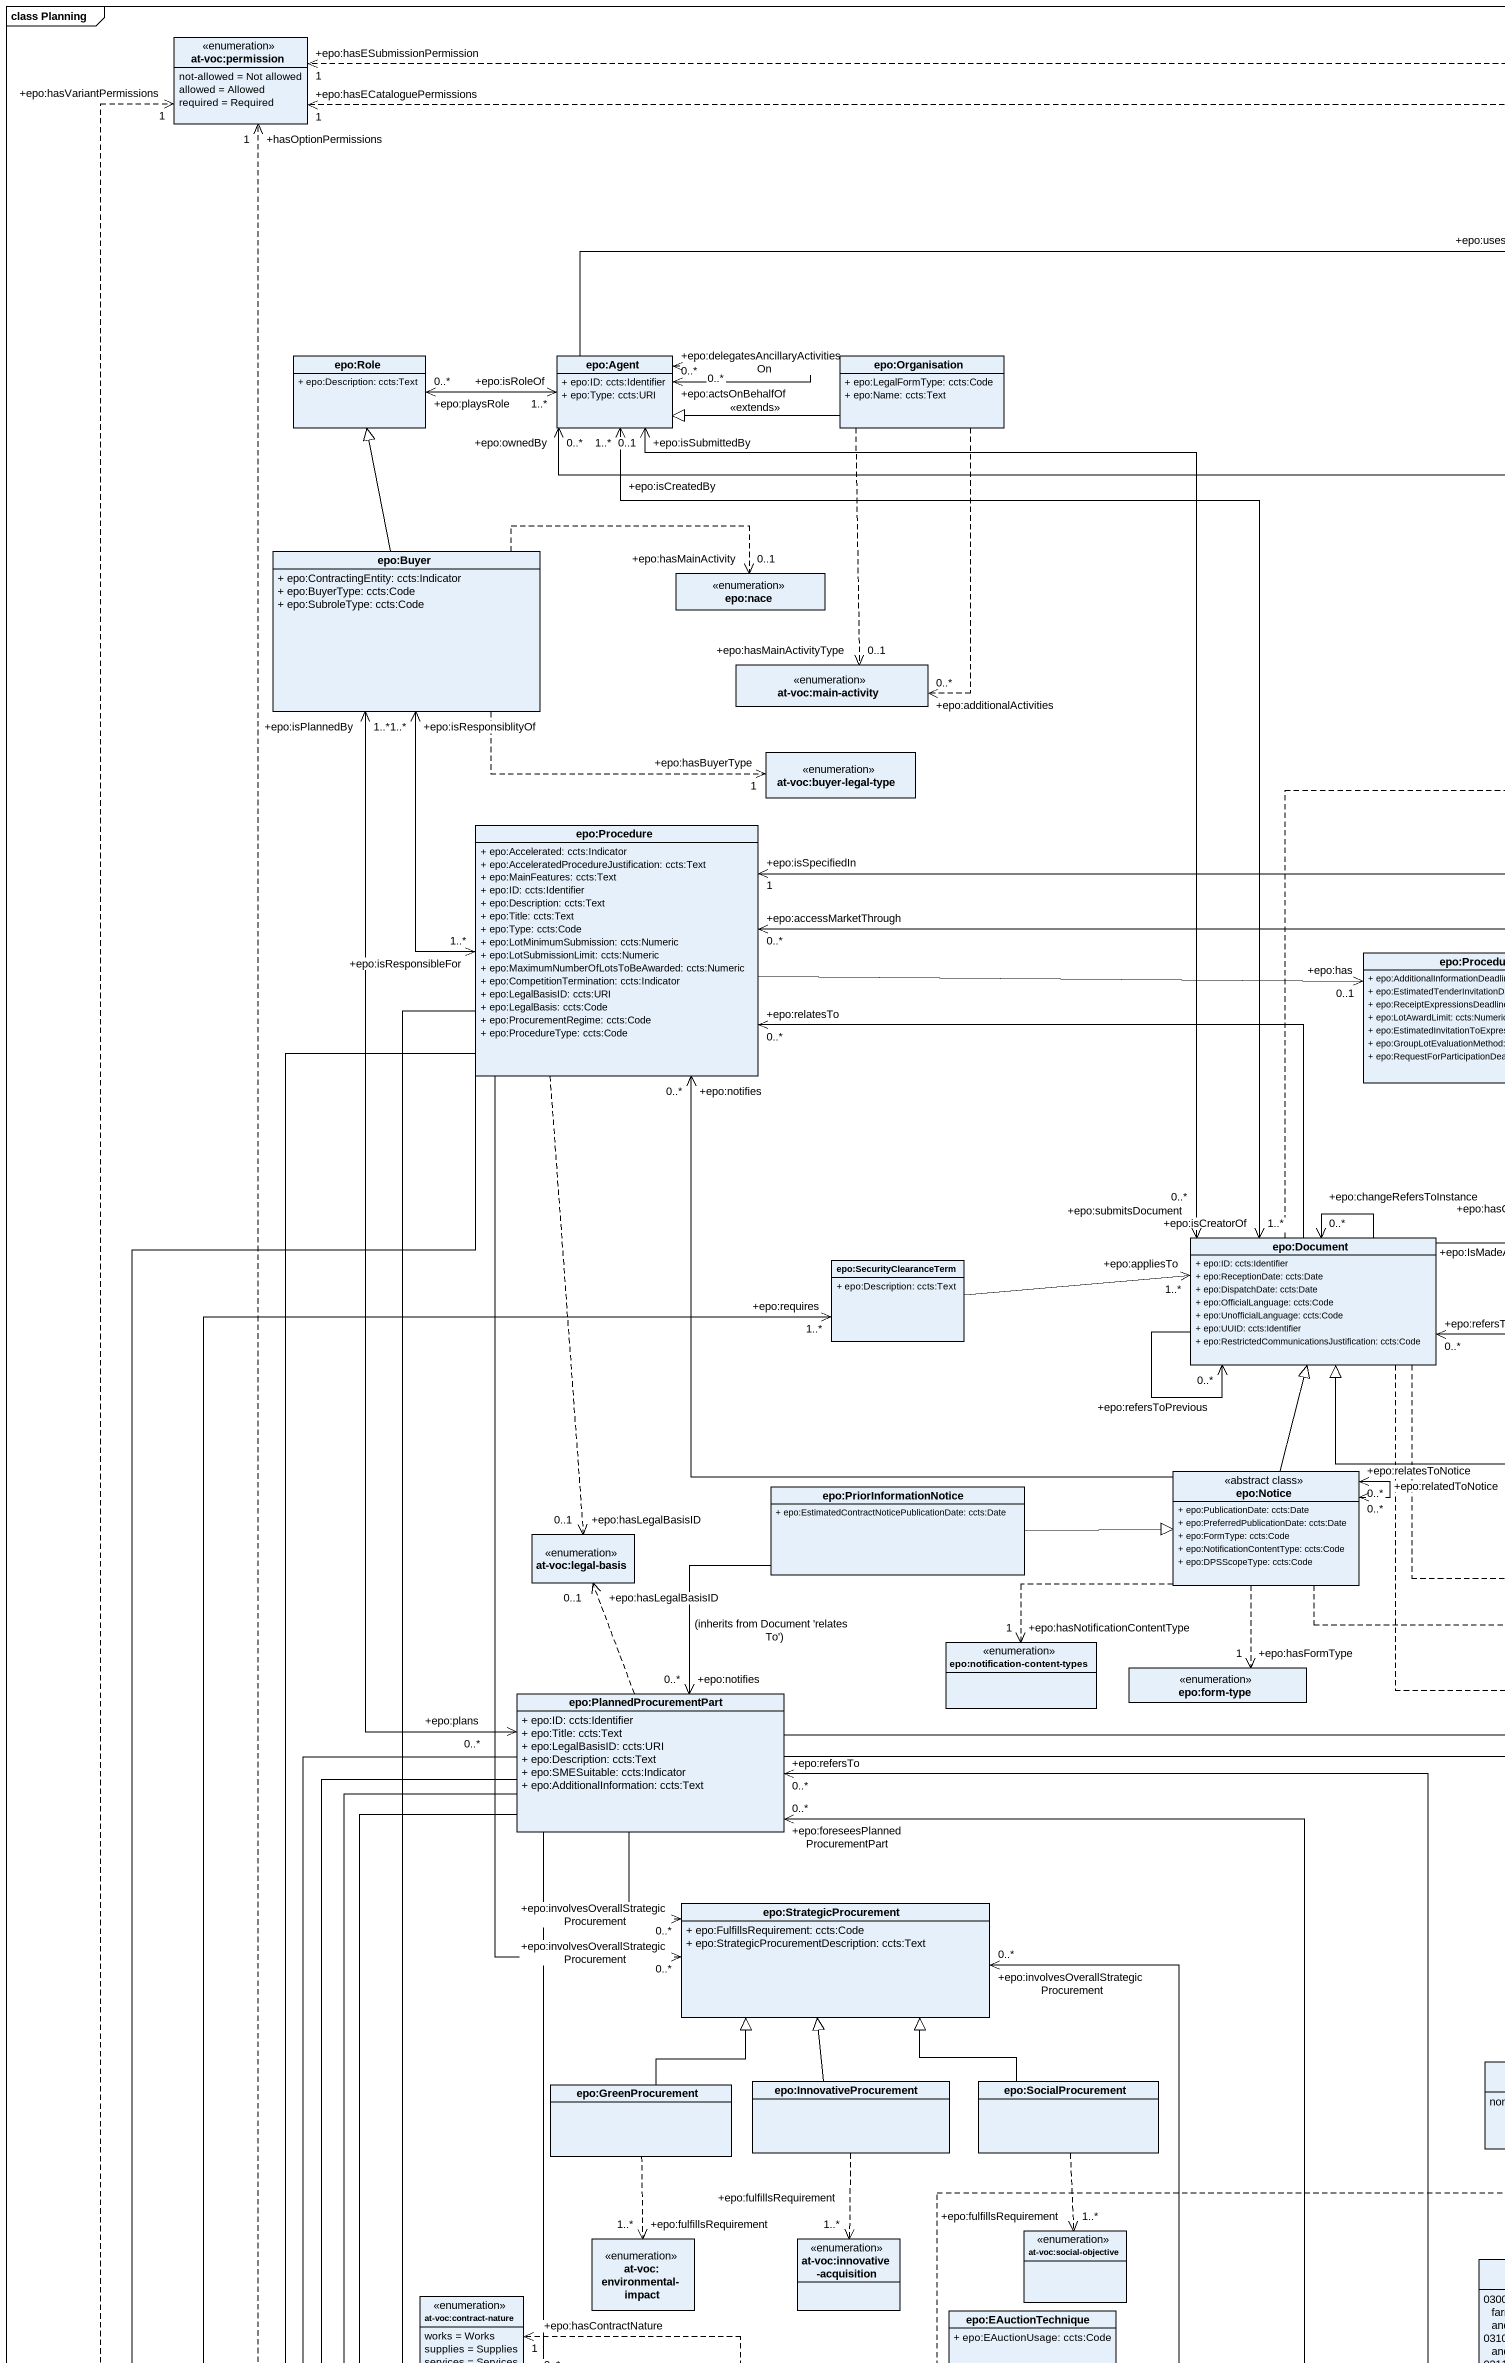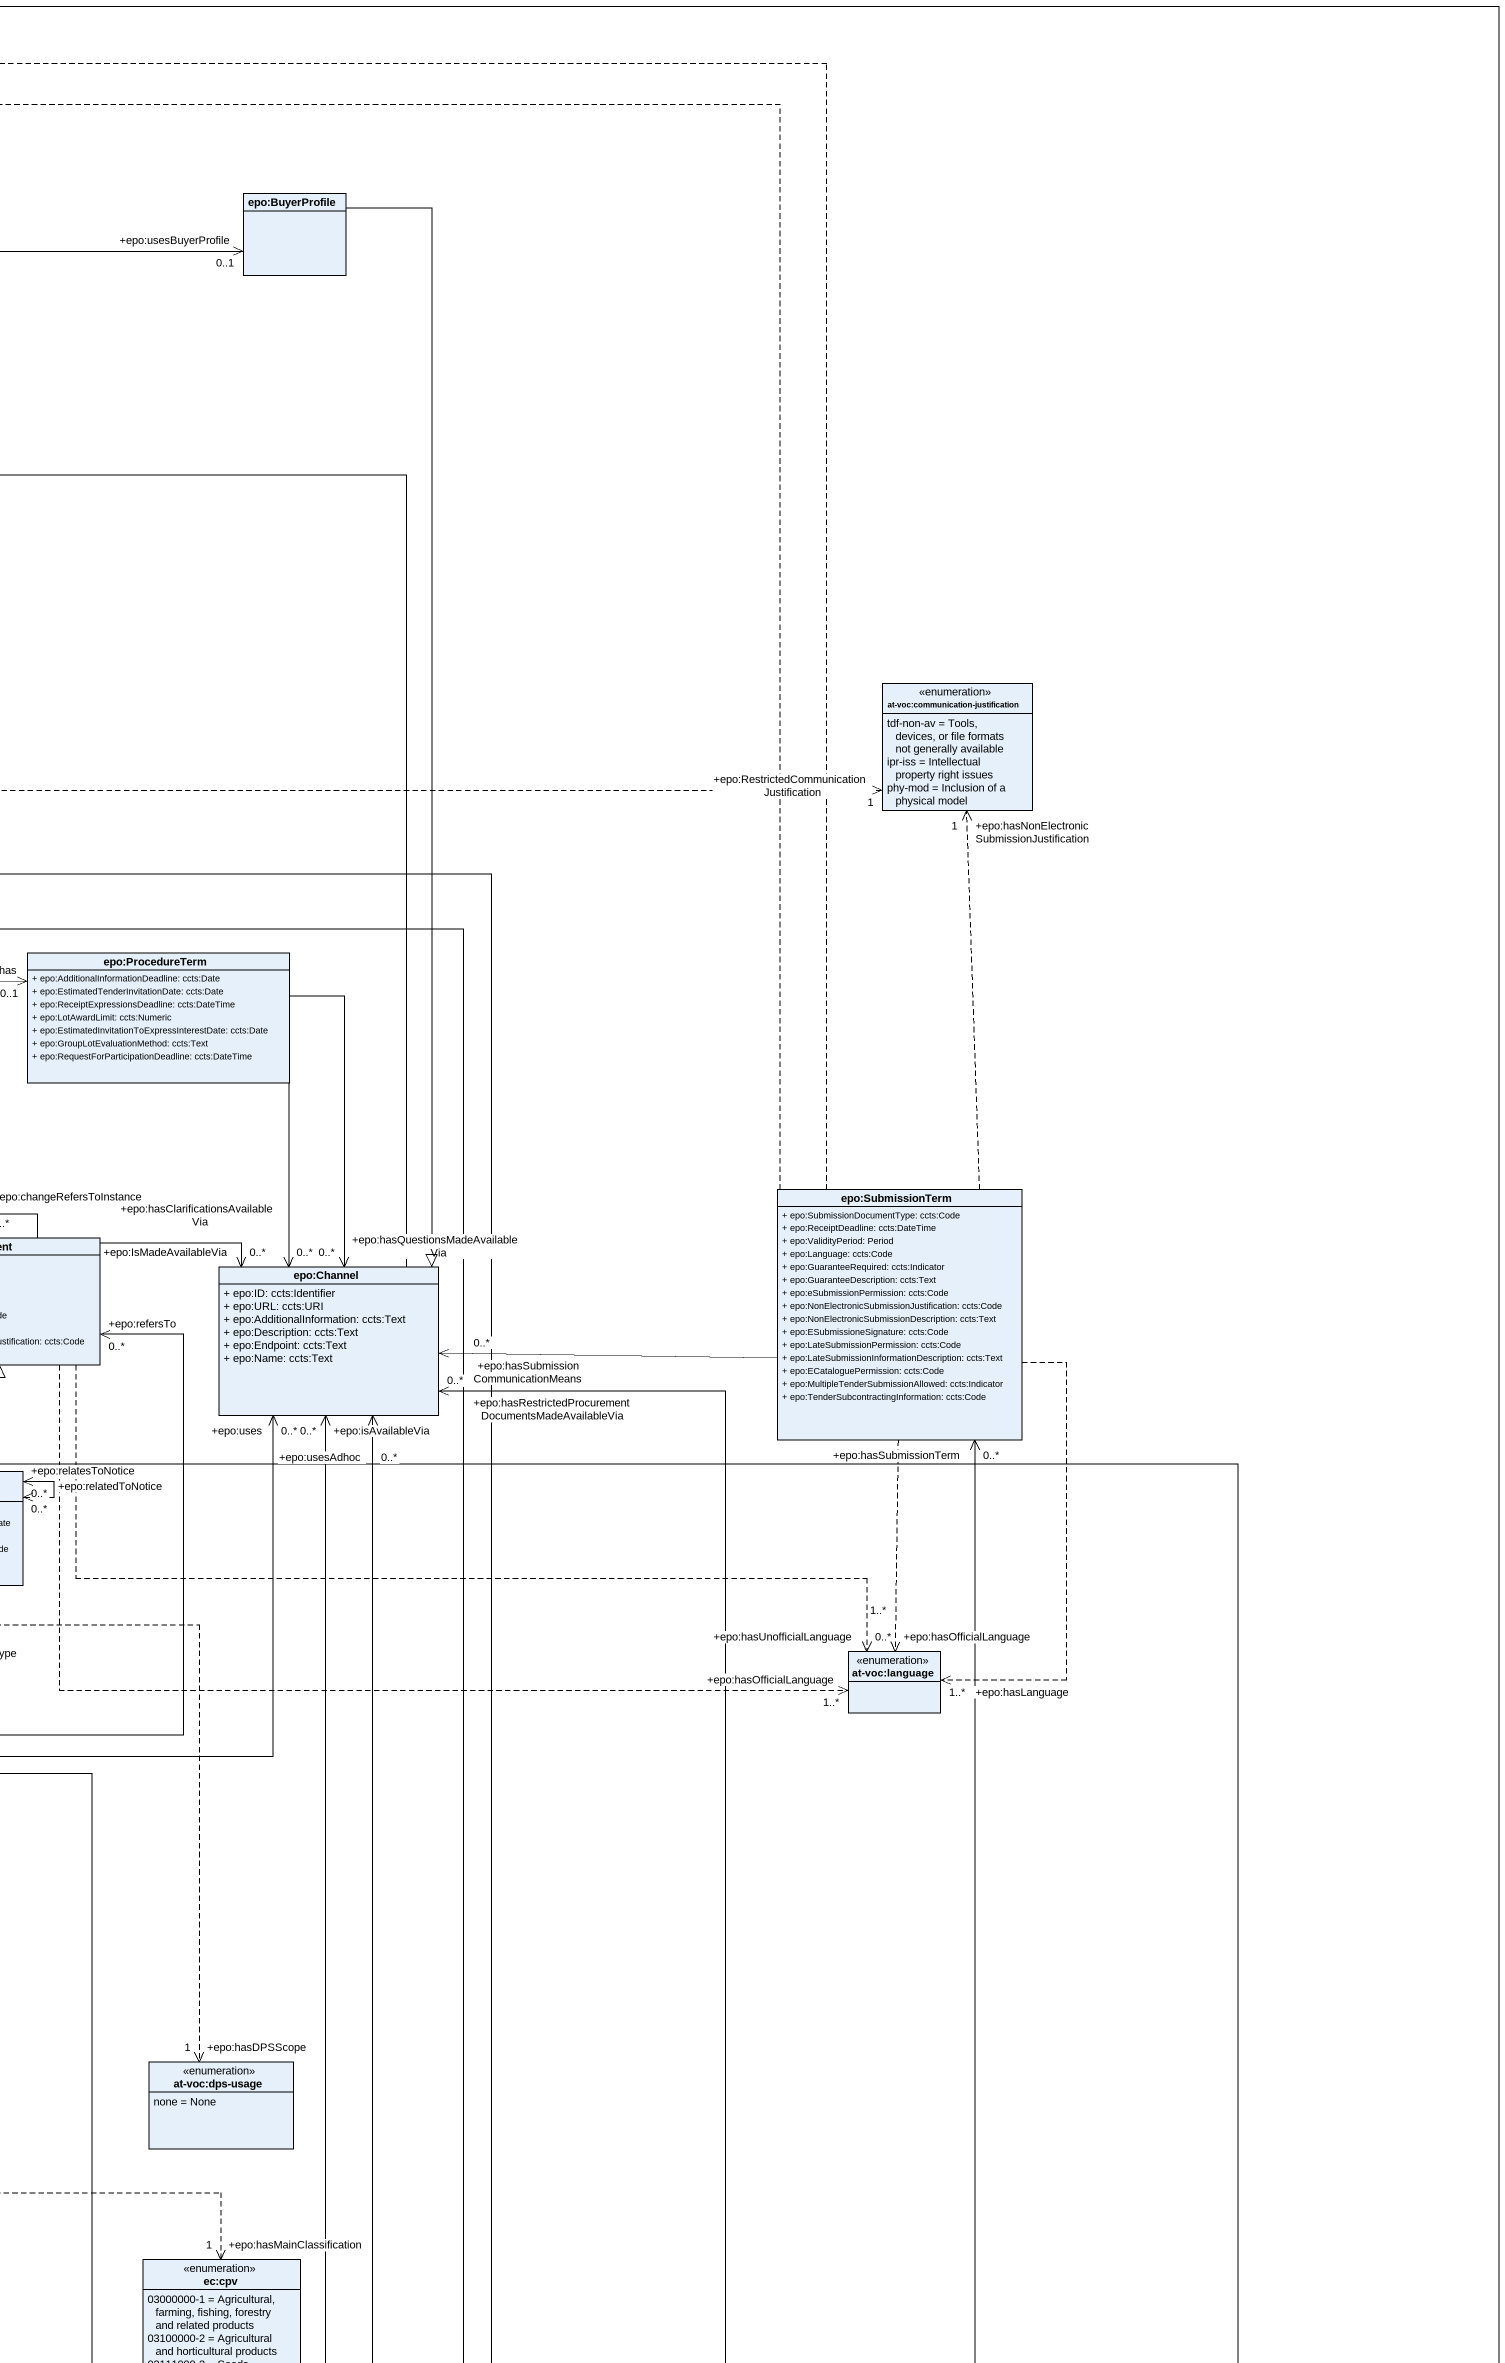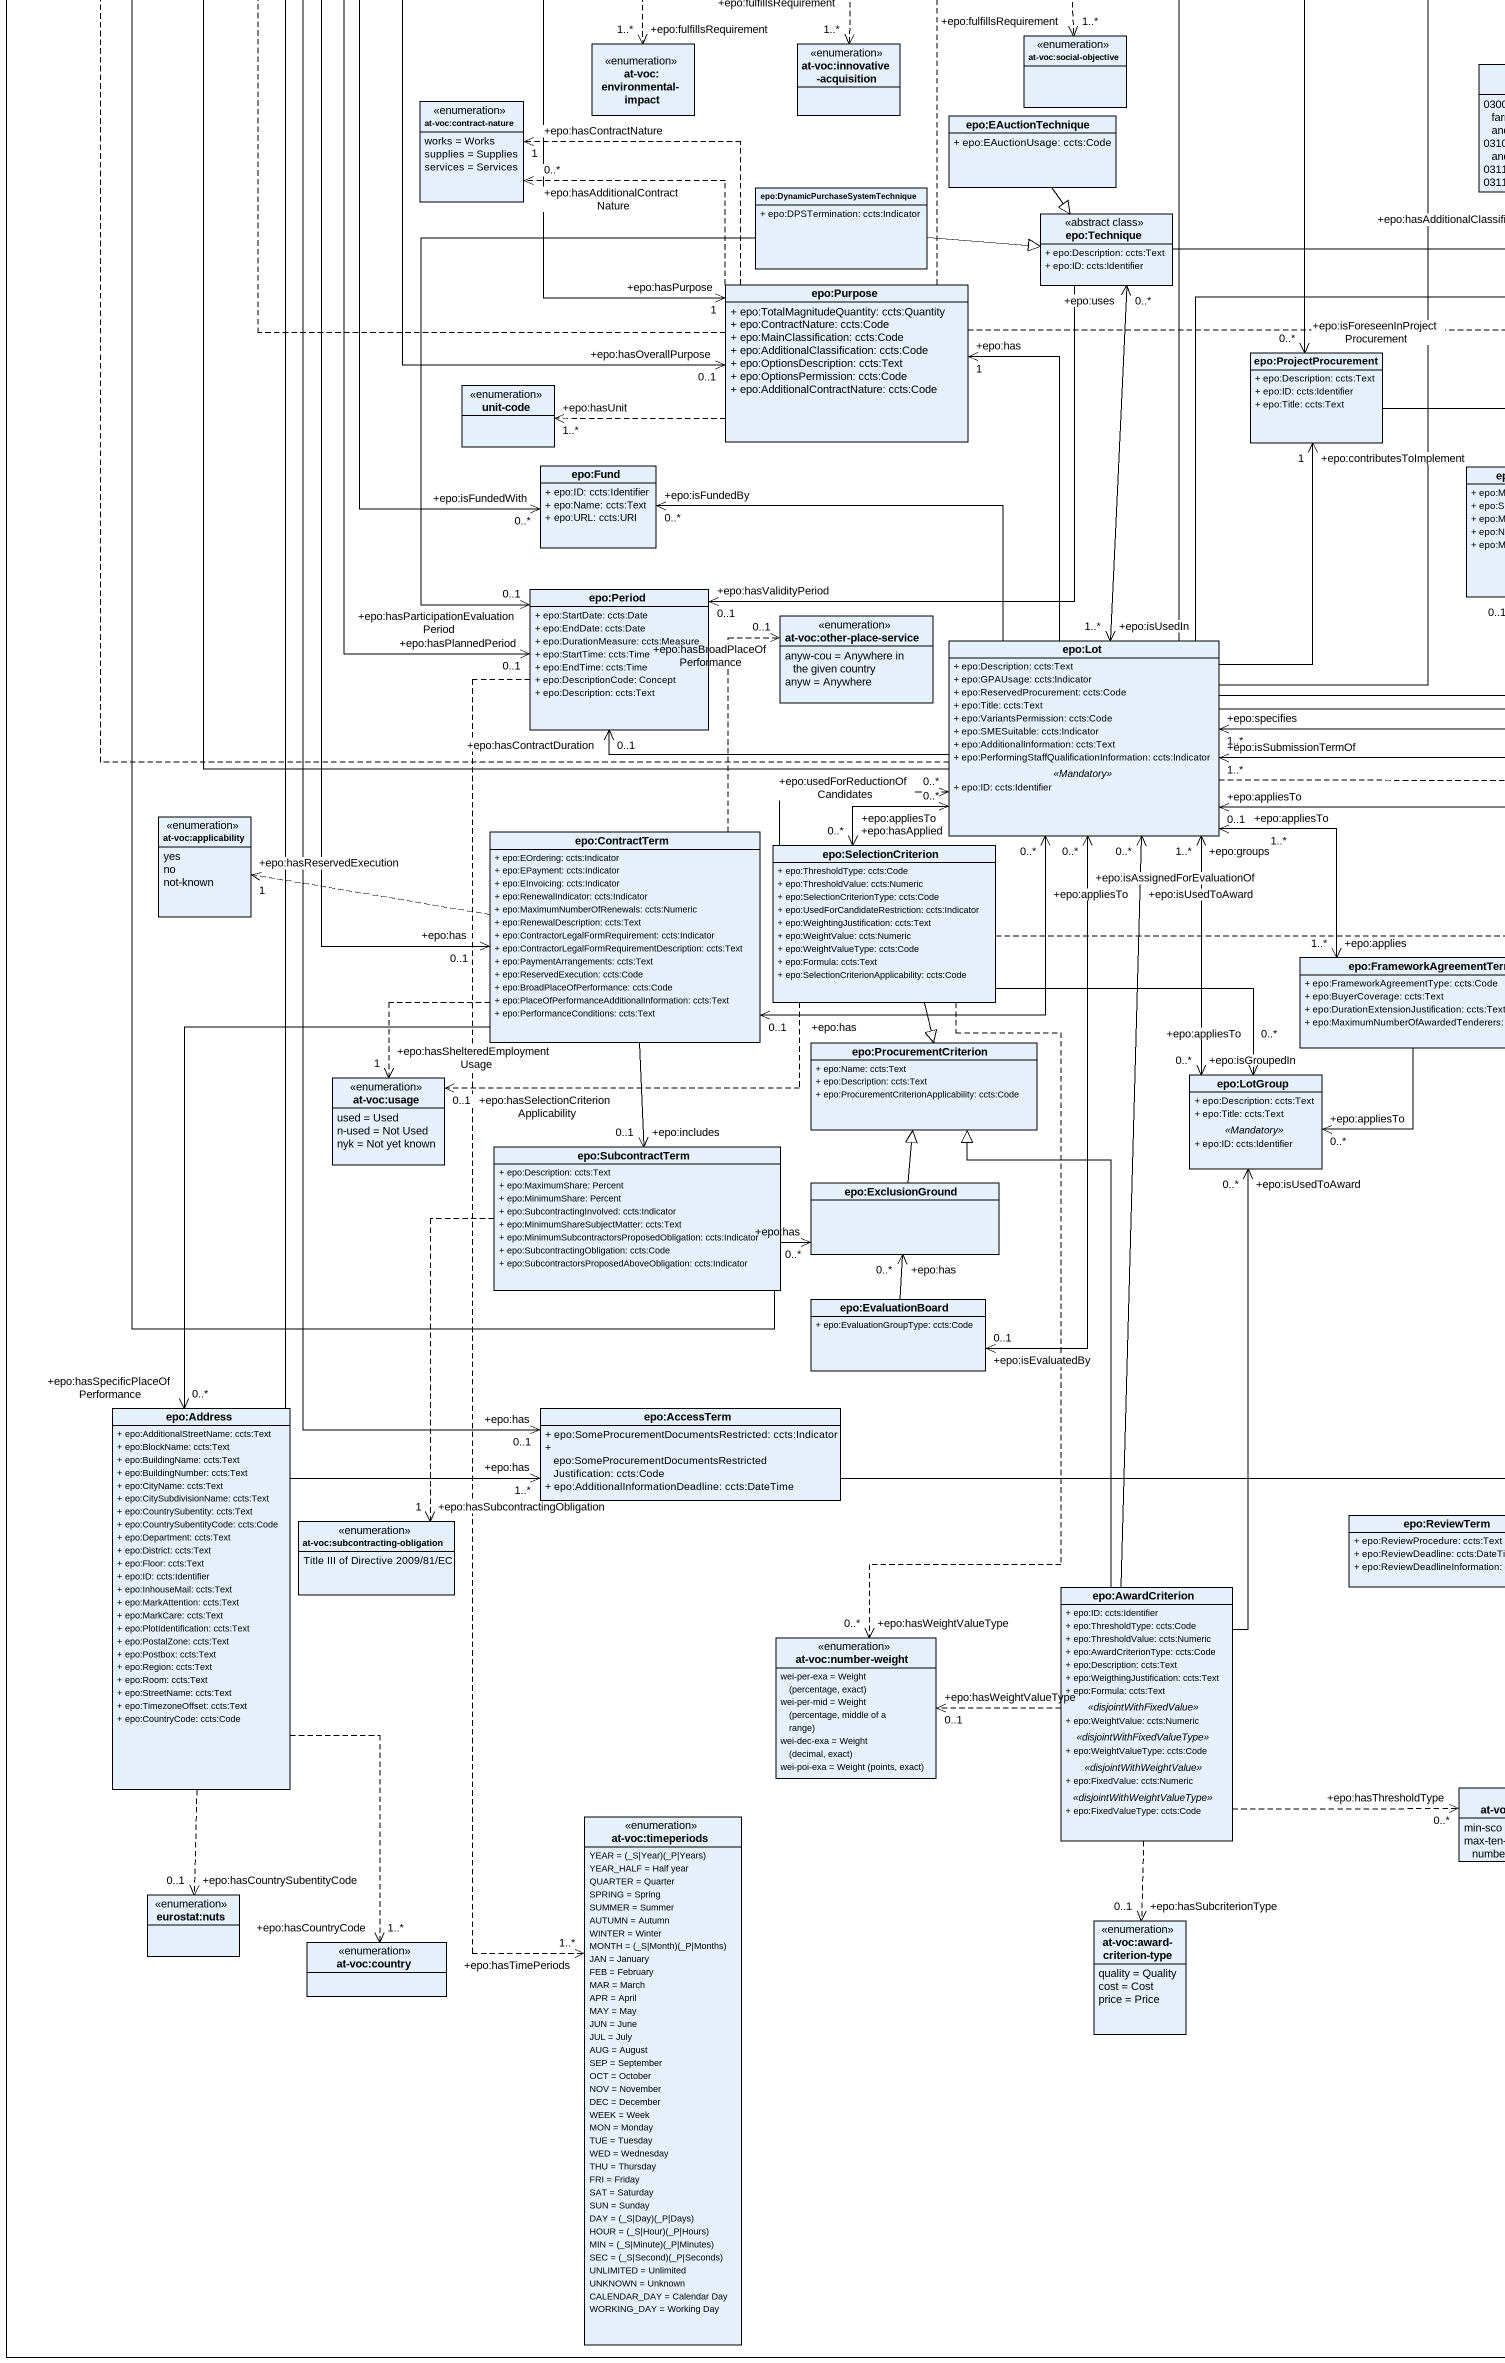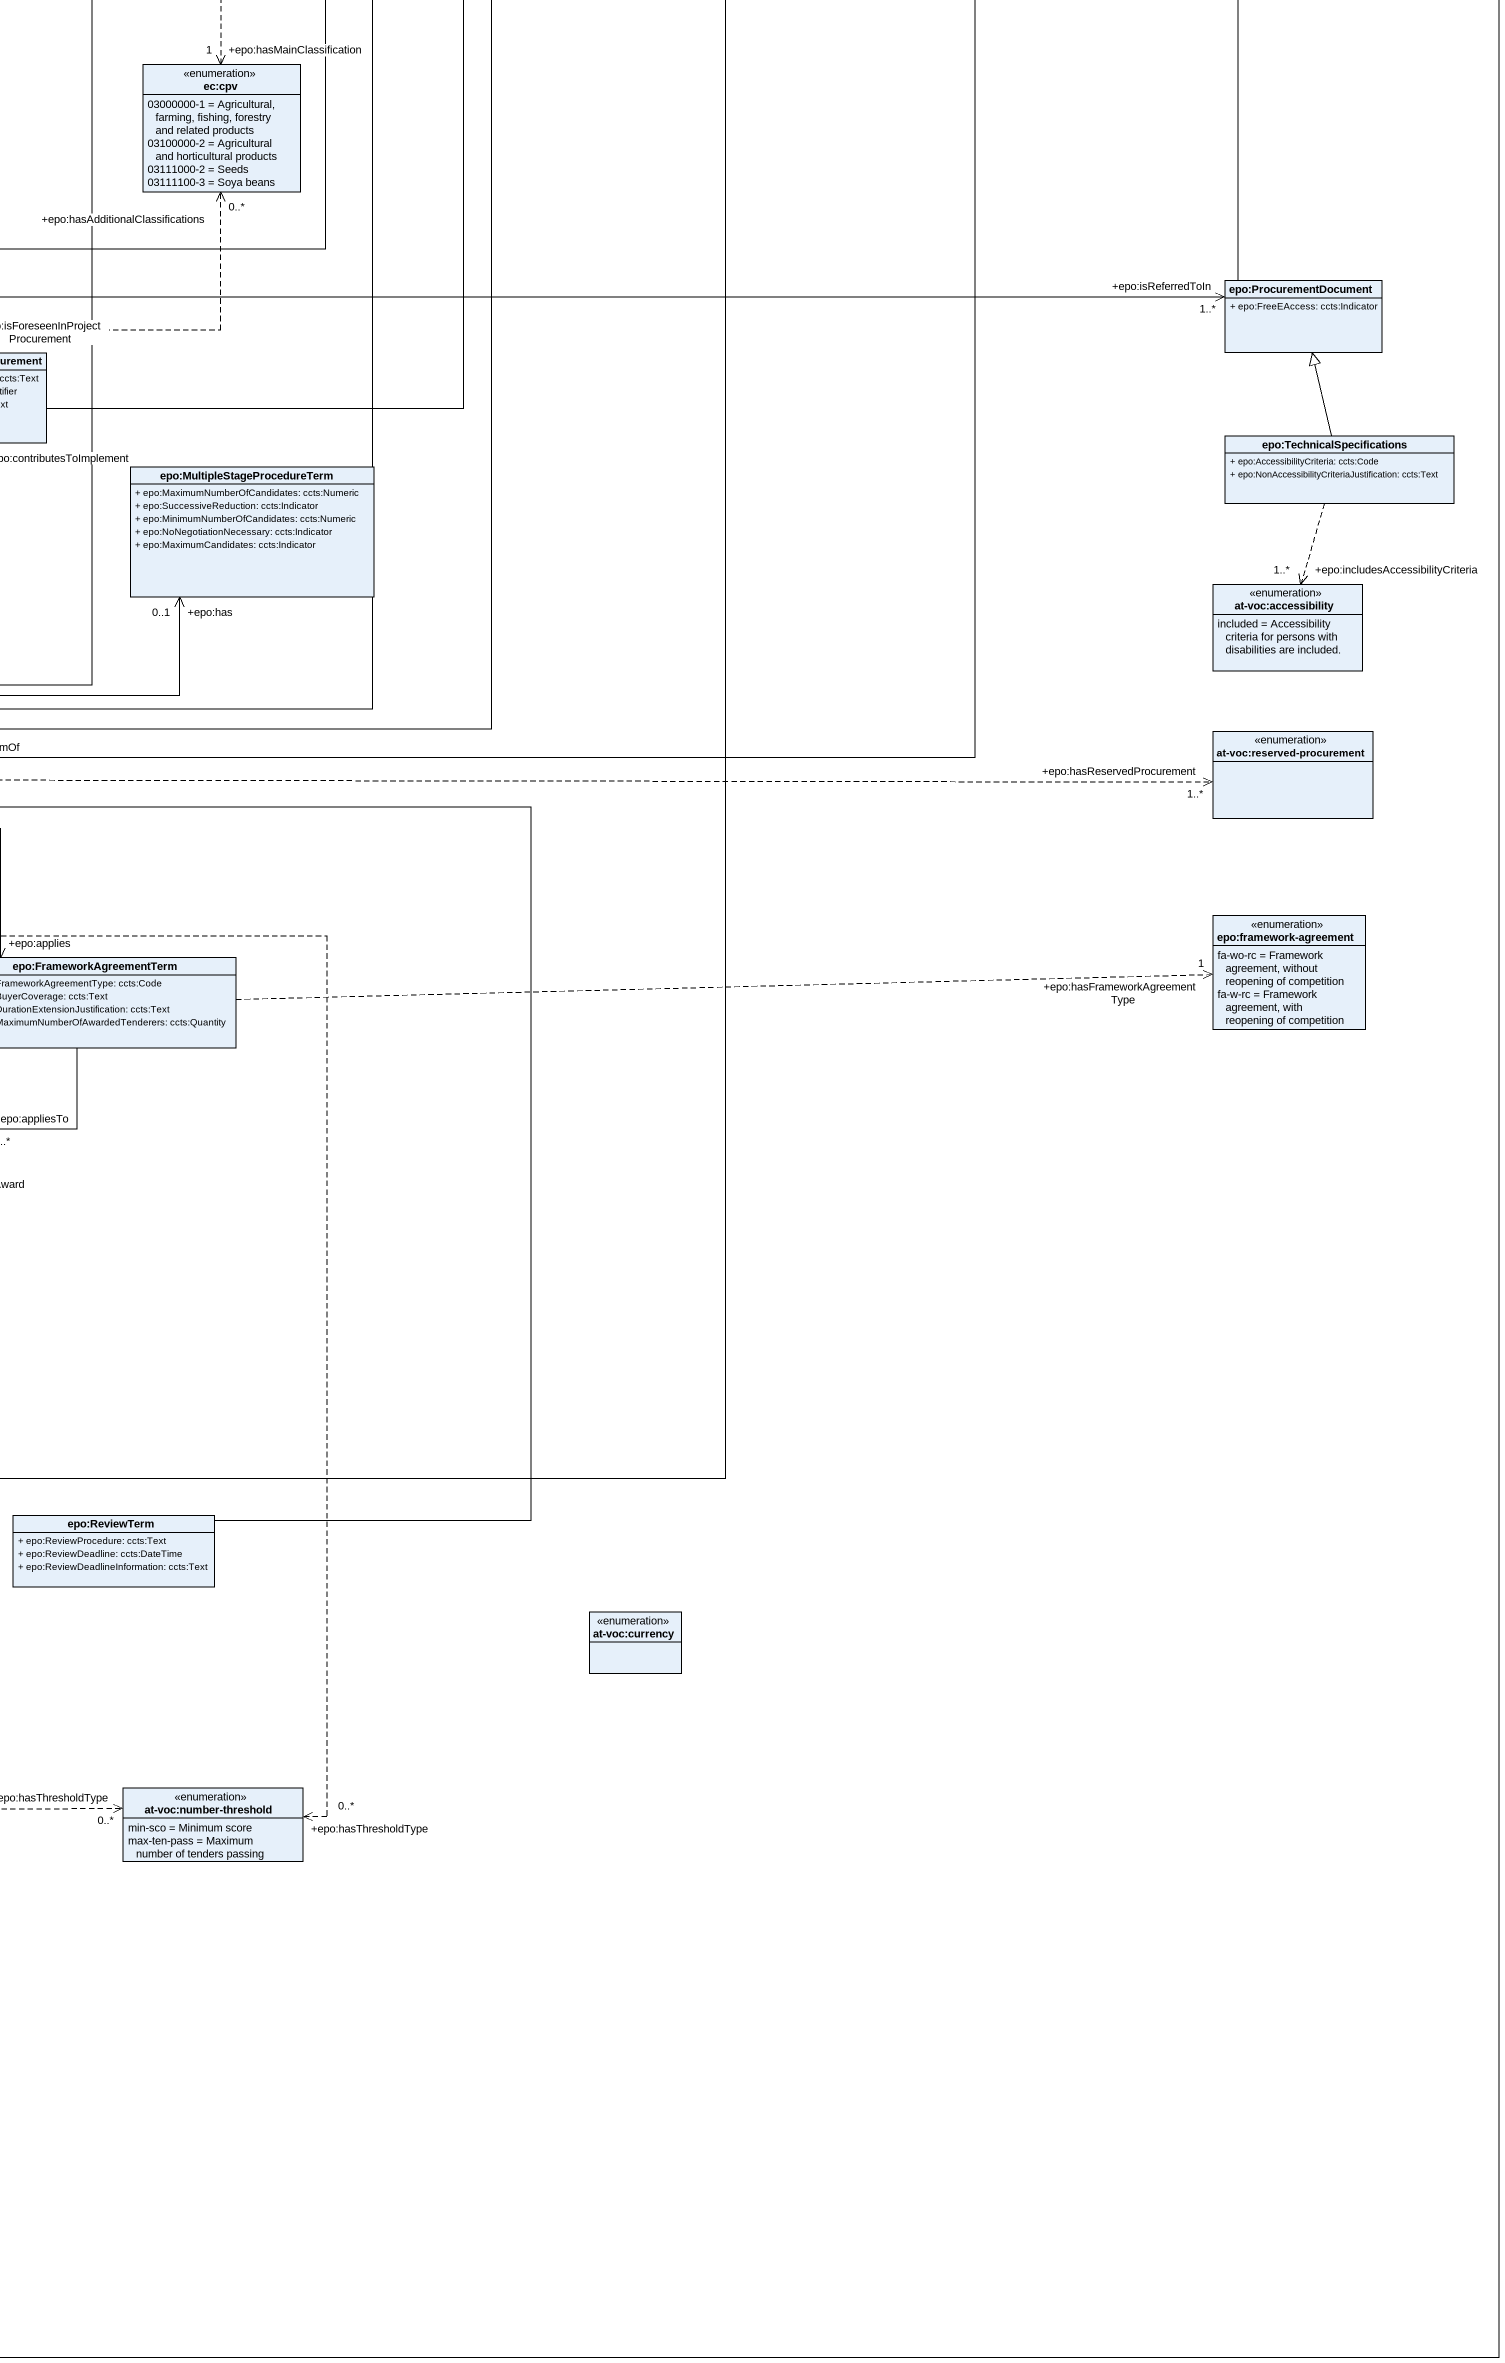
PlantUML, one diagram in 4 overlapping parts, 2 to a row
@startuml
mainframe class Planning
hide circle
hide empty members
skinparam classAttributeIconSize 0
enum "at-voc:permission" as at_voc_permission {
  not-allowed = Not allowed
  allowed = Allowed
  required = Required
}
class "epo:BuyerProfile" as epo_BuyerProfile
class "epo:Role" as epo_Role {
  + epo:Description: ccts:Text
}
class "epo:Agent" as epo_Agent {
  + epo:ID: ccts:Identifier
  + epo:Type: ccts:URI
}
class "epo:Organisation" as epo_Organisation {
  + epo:LegalFormType: ccts:Code
  + epo:Name: ccts:Text
}
class "epo:Buyer" as epo_Buyer {
  + epo:ContractingEntity: ccts:Indicator
  + epo:BuyerType: ccts:Code
  + epo:SubroleType: ccts:Code
}
enum "epo:nace" as epo_nace
enum "at-voc:main-activity" as at_voc_main_activity
enum "at-voc:communication-justification" as at_voc_communication {
  tdf-non-av = Tools, devices, or file formats not generally available
  ipr-iss = Intellectual property right issues
  phy-mod = Inclusion of a physical model
}
enum "at-voc:buyer-legal-type" as at_voc_buyer_legal_type
class "epo:Procedure" as epo_Procedure {
  + epo:Accelerated: ccts:Indicator
  + epo:AcceleratedProcedureJustification: ccts:Text
  + epo:MainFeatures: ccts:Text
  + epo:ID: ccts:Identifier
  + epo:Description: ccts:Text
  + epo:Title: ccts:Text
  + epo:Type: ccts:Code
  + epo:LotMinimumSubmission: ccts:Numeric
  + epo:LotSubmissionLimit: ccts:Numeric
  + epo:MaximumNumberOfLotsToBeAwarded: ccts:Numeric
  + epo:CompetitionTermination: ccts:Indicator
  + epo:LegalBasisID: ccts:URI
  + epo:LegalBasis: ccts:Code
  + epo:ProcurementRegime: ccts:Code
  + epo:ProcedureType: ccts:Code
}
class "epo:ProcedureTerm" as epo_ProcedureTerm {
  + epo:AdditionalInformationDeadline: ccts:Date
  + epo:EstimatedTenderInvitationDate: ccts:Date
  + epo:ReceiptExpressionsDeadline: ccts:DateTime
  + epo:LotAwardLimit: ccts:Numeric
  + epo:EstimatedInvitationToExpressInterestDate: ccts:Date
  + epo:GroupLotEvaluationMethod: ccts:Text
  + epo:RequestForParticipationDeadline: ccts:DateTime
}
class "epo:SubmissionTerm" as epo_SubmissionTerm {
  + epo:SubmissionDocumentType: ccts:Code
  + epo:ReceiptDeadline: ccts:DateTime
  + epo:ValidityPeriod: Period
  + epo:Language: ccts:Code
  + epo:GuaranteeRequired: ccts:Indicator
  + epo:GuaranteeDescription: ccts:Text
  + epo:eSubmissionPermission: ccts:Code
  + epo:NonElectronicSubmissionJustification: ccts:Code
  + epo:NonElectronicSubmissionDescription: ccts:Text
  + epo:ESubmissioneSignature: ccts:Code
  + epo:LateSubmissionPermission: ccts:Code
  + epo:LateSubmissionInformationDescription: ccts:Text
  + epo:ECataloguePermission: ccts:Code
  + epo:MultipleTenderSubmissionAllowed: ccts:Indicator
  + epo:TenderSubcontractingInformation: ccts:Code
}
class "epo:SecurityClearanceTerm" as epo_SecurityClearanceTerm {
  + epo:Description: ccts:Text
}
class "epo:Document" as epo_Document {
  + epo:ID: ccts:Identifier
  + epo:ReceptionDate: ccts:Date
  + epo:DispatchDate: ccts:Date
  + epo:OfficialLanguage: ccts:Code
  + epo:UnofficialLanguage: ccts:Code
  + epo:UUID: ccts:Identifier
  + epo:RestrictedCommunicationsJustification: ccts:Code
}
class "epo:Channel" as epo_Channel {
  + epo:ID: ccts:Identifier
  + epo:URL: ccts:URI
  + epo:AdditionalInformation: ccts:Text
  + epo:Description: ccts:Text
  + epo:Endpoint: ccts:Text
  + epo:Name: ccts:Text
}
class "epo:PriorInformationNotice" as epo_PriorInformationNotice {
  + epo:EstimatedContractNoticePublicationDate: ccts:Date
}
class "epo:Notice" as epo_Notice <<abstract class>> {
  + epo:PublicationDate: ccts:Date
  + epo:PreferredPublicationDate: ccts:Date
  + epo:FormType: ccts:Code
  + epo:NotificationContentType: ccts:Code
  + epo:DPSScopeType: ccts:Code
}
enum "at-voc:legal-basis" as at_voc_legal_basis
enum "epo:notification-content-types" as epo_notification_content
enum "epo:form-type" as epo_form_type
enum "at-voc:language" as at_voc_language
class "epo:PlannedProcurementPart" as epo_PlannedProcurementPart {
  + epo:ID: ccts:Identifier
  + epo:Title: ccts:Text
  + epo:LegalBasisID: ccts:URI
  + epo:Description: ccts:Text
  + epo:SMESuitable: ccts:Indicator
  + epo:AdditionalInformation: ccts:Text
}
class "epo:StrategicProcurement" as epo_StrategicProcurement {
  + epo:FulfillsRequirement: ccts:Code
  + epo:StrategicProcurementDescription: ccts:Text
}
class "epo:GreenProcurement" as epo_GreenProcurement
class "epo:InnovativeProcurement" as epo_InnovativeProcurement
class "epo:SocialProcurement" as epo_SocialProcurement
enum "at-voc:dps-usage" as at_voc_dps_usage {
  none = None
}
enum "at-voc:social-objective" as at_voc_social_objective
enum "at-voc:environmental-impact" as at_voc_environmental_impact
enum "at-voc:innovative-acquisition" as at_voc_innovative
enum "ec:cpv" as ec_cpv {
  03000000-1 = Agricultural, farming, fishing, forestry and related products
  03100000-2 = Agricultural and horticultural products
  03111000-2 = Seeds
  03111100-3 = Soya beans
}
enum "at-voc:contract-nature" as at_voc_contract_nature {
  works = Works
  supplies = Supplies
  services = Services
}
class "epo:EAuctionTechnique" as epo_EAuctionTechnique {
  + epo:EAuctionUsage: ccts:Code
}
class "epo:DynamicPurchaseSystemTechnique" as epo_DynamicPurchaseSystemTec {
  + epo:DPSTermination: ccts:Indicator
}
class "epo:Technique" as epo_Technique <<abstract class>> {
  + epo:Description: ccts:Text
  + epo:ID: ccts:Identifier
}
class "epo:Purpose" as epo_Purpose {
  + epo:TotalMagnitudeQuantity: ccts:Quantity
  + epo:ContractNature: ccts:Code
  + epo:MainClassification: ccts:Code
  + epo:AdditionalClassification: ccts:Code
  + epo:OptionsDescription: ccts:Text
  + epo:OptionsPermission: ccts:Code
  + epo:AdditionalContractNature: ccts:Code
}
class "epo:ProcurementDocument" as epo_ProcurementDocument {
  + epo:FreeEAccess: ccts:Indicator
}
class "epo:ProjectProcurement" as epo_ProjectProcurement {
  + epo:Description: ccts:Text
  + epo:ID: ccts:Identifier
  + epo:Title: ccts:Text
}
enum "unit-code" as unit_code
class "epo:TechnicalSpecifications" as epo_TechnicalSpecifications {
  + epo:AccessibilityCriteria: ccts:Code
  + epo:NonAccessibilityCriteriaJustification: ccts:Text
}
class "epo:Fund" as epo_Fund {
  + epo:ID: ccts:Identifier
  + epo:Name: ccts:Text
  + epo:URL: ccts:URI
}
class "epo:MultipleStageProcedureTerm" as epo_MultipleStageProcedureTe {
  + epo:MaximumNumberOfCandidates: ccts:Numeric
  + epo:SuccessiveReduction: ccts:Indicator
  + epo:MinimumNumberOfCandidates: ccts:Numeric
  + epo:NoNegotiationNecessary: ccts:Indicator
  + epo:MaximumCandidates: ccts:Indicator
}
class "epo:Period" as epo_Period {
  + epo:StartDate: ccts:Date
  + epo:EndDate: ccts:Date
  + epo:DurationMeasure: ccts:Measure
  + epo:StartTime: ccts:Time
  + epo:EndTime: ccts:Time
  + epo:DescriptionCode: Concept
  + epo:Description: ccts:Text
}
enum "at-voc:accessibility" as at_voc_accessibility {
  included = Accessibility criteria for persons with disabilities are included.
}
enum "at-voc:other-place-service" as at_voc_other_place_service {
  anyw-cou = Anywhere in the given country
  anyw = Anywhere
}
class "epo:Lot" as epo_Lot {
  + epo:Description: ccts:Text
  + epo:GPAUsage: ccts:Indicator
  + epo:ReservedProcurement: ccts:Code
  + epo:Title: ccts:Text
  + epo:VariantsPermission: ccts:Code
  + epo:SMESuitable: ccts:Indicator
  + epo:AdditionalInformation: ccts:Text
  + epo:PerformingStaffQualificationInformation: ccts:Indicator
  .. <<Mandatory>> ..
  + epo:ID: ccts:Identifier
}
enum "at-voc:reserved-procurement" as at_voc_reserved_procurement
enum "at-voc:applicability" as at_voc_applicability {
  yes
  no
  not-known
}
class "epo:ContractTerm" as epo_ContractTerm {
  + epo:EOrdering: ccts:Indicator
  + epo:EPayment: ccts:Indicator
  + epo:EInvoicing: ccts:Indicator
  + epo:RenewalIndicator: ccts:Indicator
  + epo:MaximumNumberOfRenewals: ccts:Numeric
  + epo:RenewalDescription: ccts:Text
  + epo:ContractorLegalFormRequirement: ccts:Indicator
  + epo:ContractorLegalFormRequirementDescription: ccts:Text
  + epo:PaymentArrangements: ccts:Text
  + epo:ReservedExecution: ccts:Code
  + epo:BroadPlaceOfPerformance: ccts:Code
  + epo:PlaceOfPerformanceAdditionalInformation: ccts:Text
  + epo:PerformanceConditions: ccts:Text
}
class "epo:SelectionCriterion" as epo_SelectionCriterion {
  + epo:ThresholdType: ccts:Code
  + epo:ThresholdValue: ccts:Numeric
  + epo:SelectionCriterionType: ccts:Code
  + epo:UsedForCandidateRestriction: ccts:Indicator
  + epo:WeightingJustification: ccts:Text
  + epo:WeightValue: ccts:Numeric
  + epo:WeightValueType: ccts:Code
  + epo:Formula: ccts:Text
  + epo:SelectionCriterionApplicability: ccts:Code
}
enum "epo:framework-agreement" as epo_framework_agreement {
  fa-wo-rc = Framework agreement, without reopening of competition
  fa-w-rc = Framework agreement, with reopening of competition
}
class "epo:FrameworkAgreementTerm" as epo_FrameworkAgreementTerm {
  + epo:FrameworkAgreementType: ccts:Code
  + epo:BuyerCoverage: ccts:Text
  + epo:DurationExtensionJustification: ccts:Text
  + epo:MaximumNumberOfAwardedTenderers: ccts:Quantity
}
class "epo:ProcurementCriterion" as epo_ProcurementCriterion {
  + epo:Name: ccts:Text
  + epo:Description: ccts:Text
  + epo:ProcurementCriterionApplicability: ccts:Code
}
enum "at-voc:usage" as at_voc_usage {
  used = Used
  n-used = Not Used
  nyk = Not yet known
}
class "epo:LotGroup" as epo_LotGroup {
  + epo:Description: ccts:Text
  + epo:Title: ccts:Text
  .. <<Mandatory>> ..
  + epo:ID: ccts:Identifier
}
class "epo:SubcontractTerm" as epo_SubcontractTerm {
  + epo:Description: ccts:Text
  + epo:MaximumShare: Percent
  + epo:MinimumShare: Percent
  + epo:SubcontractingInvolved: ccts:Indicator
  + epo:MinimumShareSubjectMatter: ccts:Text
  + epo:MinimumSubcontractorsProposedObligation: ccts:Indicator
  + epo:SubcontractingObligation: ccts:Code
  + epo:SubcontractorsProposedAboveObligation: ccts:Indicator
}
class "epo:ExclusionGround" as epo_ExclusionGround
class "epo:EvaluationBoard" as epo_EvaluationBoard {
  + epo:EvaluationGroupType: ccts:Code
}
class "epo:Address" as epo_Address {
  + epo:AdditionalStreetName: ccts:Text
  + epo:BlockName: ccts:Text
  + epo:BuildingName: ccts:Text
  + epo:BuildingNumber: ccts:Text
  + epo:CityName: ccts:Text
  + epo:CitySubdivisionName: ccts:Text
  + epo:CountrySubentity: ccts:Text
  + epo:CountrySubentityCode: ccts:Code
  + epo:Department: ccts:Text
  + epo:District: ccts:Text
  + epo:Floor: ccts:Text
  + epo:ID: ccts:Identifier
  + epo:InhouseMail: ccts:Text
  + epo:MarkAttention: ccts:Text
  + epo:MarkCare: ccts:Text
  + epo:PlotIdentification: ccts:Text
  + epo:PostalZone: ccts:Text
  + epo:Postbox: ccts:Text
  + epo:Region: ccts:Text
  + epo:Room: ccts:Text
  + epo:StreetName: ccts:Text
  + epo:TimezoneOffset: ccts:Text
  + epo:CountryCode: ccts:Code
}
class "epo:AccessTerm" as epo_AccessTerm {
  + epo:SomeProcurementDocumentsRestricted: ccts:Indicator
  + epo:SomeProcurementDocumentsRestrictedJustification: ccts:Code
  + epo:AdditionalInformationDeadline: ccts:DateTime
}
enum "at-voc:subcontracting-obligation" as at_voc_subcontracting {
  Title III of Directive 2009/81/EC
}
class "epo:ReviewTerm" as epo_ReviewTerm {
  + epo:ReviewProcedure: ccts:Text
  + epo:ReviewDeadline: ccts:DateTime
  + epo:ReviewDeadlineInformation: ccts:Text
}
class "epo:AwardCriterion" as epo_AwardCriterion {
  + epo:ID: ccts:Identifier
  + epo:ThresholdType: ccts:Code
  + epo:ThresholdValue: ccts:Numeric
  + epo:AwardCriterionType: ccts:Code
  + epo:Description: ccts:Text
  + epo:WeigthingJustification: ccts:Text
  + epo:Formula: ccts:Text
  .. <<disjointWithFixedValue>> ..
  + epo:WeightValue: ccts:Numeric
  .. <<disjointWithFixedValueType>> ..
  + epo:WeightValueType: ccts:Code
  .. <<disjointWithWeightValue>> ..
  + epo:FixedValue: ccts:Numeric
  .. <<disjointWithWeightValueType>> ..
  + epo:FixedValueType: ccts:Code
}
enum "at-voc:currency" as at_voc_currency
enum "at-voc:number-weight" as at_voc_number_weight {
  {field} wei-per-exa = Weight (percentage, exact)
  {field} wei-per-mid = Weight (percentage, middle of a range)
  {field} wei-dec-exa = Weight (decimal, exact)
  {field} wei-poi-exa = Weight (points, exact)
}
enum "at-voc:number-threshold" as at_voc_number_threshold {
  min-sco = Minimum score
  max-ten-pass = Maximum number of tenders passing
}
enum "at-voc:timeperiods" as at_voc_timeperiods {
  {field} YEAR = (_S|Year)(_P|Years)
  YEAR_HALF = Half year
  QUARTER = Quarter
  SPRING = Spring
  SUMMER = Summer
  AUTUMN = Autumn
  WINTER = Winter
  {field} MONTH = (_S|Month)(_P|Months)
  JAN = January
  FEB = February
  MAR = March
  APR = April
  MAY = May
  JUN = June
  JUL = July
  AUG = August
  SEP = September
  OCT = October
  NOV = November
  DEC = December
  WEEK = Week
  MON = Monday
  TUE = Tuesday
  WED = Wednesday
  THU = Thursday
  FRI = Friday
  SAT = Saturday
  SUN = Sunday
  {field} DAY = (_S|Day)(_P|Days)
  {field} HOUR = (_S|Hour)(_P|Hours)
  {field} MIN = (_S|Minute)(_P|Minutes)
  {field} SEC = (_S|Second)(_P|Seconds)
  UNLIMITED = Unlimited
  UNKNOWN = Unknown
  CALENDAR_DAY = Calendar Day
  WORKING_DAY = Working Day
}
enum "eurostat:nuts" as eurostat_nuts
enum "at-voc:award-criterion-type" as at_voc_award_criterion_type {
  quality = Quality
  cost = Cost
  price = Price
}
enum "at-voc:country" as at_voc_country
epo_BuyerProfile --|> epo_Channel
epo_Agent -right-> "+epo:usesBuyerProfile\n0..1" epo_BuyerProfile
epo_Agent "+epo:isRoleOf\n1..*" <-left-> "+epo:playsRole\n0..*" epo_Role
epo_Agent "+epo:actsOnBehalfOf\n0..*" <--> "+epo:delegatesAncillaryActivitiesOn\n0..*" epo_Agent
epo_Agent "+epo:isCreatedBy\n1..*" <--> "+epo:isCreatorOf\n1..*" epo_Document
epo_Organisation -left-|> epo_Agent : <<extends>>
epo_Organisation ..> "+epo:hasMainActivityType\n0..1" at_voc_main_activity
epo_Organisation ..> "+epo:additionalActivities\n0..*" at_voc_main_activity
epo_Buyer -up-|> epo_Role
epo_Buyer .right.> "+epo:hasMainActivity\n0..1" epo_nace
epo_Buyer .right.> "+epo:hasBuyerType\n1" at_voc_buyer_legal_type
epo_Buyer "+epo:isPlannedBy\n1..*" <--> "+epo:plans\n0..*" epo_PlannedProcurementPart
epo_Procedure "+epo:isResponsibleFor\n1..*" <-up-> "+epo:isResponsiblityOf\n1..*" epo_Buyer
epo_Procedure -right-> "+epo:has\n0..1" epo_ProcedureTerm
epo_Procedure ..> "+epo:hasLegalBasisID\n0..1" at_voc_legal_basis
epo_Procedure --> "+epo:involvesOverallStrategicProcurement\n0..*" epo_StrategicProcurement
epo_Procedure --> "+epo:hasOverallPurpose\n0..1" epo_Purpose
epo_Procedure "+epo:isSpecifiedIn\n1" <--> "+epo:specifies\n1..*" epo_Lot
epo_Procedure --> "+epo:has\n0..*" epo_ExclusionGround
epo_Procedure --> "+epo:has\n1..*" epo_AccessTerm
epo_ProcedureTerm --> "+epo:hasClarificationsAvailableVia\n0..*" epo_Channel
epo_ProcedureTerm --> "+epo:hasQuestionsMadeAvailableVia\n0..*" epo_Channel
epo_SubmissionTerm .up.> "+epo:hasESubmissionPermission\n1" at_voc_permission
epo_SubmissionTerm .up.> "+epo:hasECataloguePermissions\n1" at_voc_permission
epo_SubmissionTerm .up.> "+epo:hasNonElectronicSubmissionJustification\n1" at_voc_communication
epo_SubmissionTerm -left-> "+epo:hasSubmissionCommunicationMeans\n0..*" epo_Channel
epo_SubmissionTerm ..> "+epo:hasOfficialLanguage\n1..*" at_voc_language
epo_SubmissionTerm ..> "+epo:hasLanguage\n1..*" at_voc_language
epo_SubmissionTerm "+epo:hasSubmissionTerm\n0..*" <--> "+epo:isSubmissionTermOf\n1..*" epo_Lot
epo_SecurityClearanceTerm -right-> "+epo:appliesTo\n1..*" epo_Document
epo_Document "+epo:submitsDocument\n0..*" <-up-> "+epo:isSubmittedBy\n0..1" epo_Agent
epo_Document .right.> "+epo:RestrictedCommunicationJustification\n1" at_voc_communication
epo_Document -left-> "+epo:relatesTo\n0..*" epo_Procedure
epo_Document --> "+epo:changeRefersToInstance\n0..*" epo_Document
epo_Document --> "+epo:refersToPrevious\n0..*" epo_Document
epo_Document -right-> "+epo:IsMadeAvailableVia\n0..*" epo_Channel
epo_Document .right.> "+epo:hasOfficialLanguage\n1..*" at_voc_language
epo_Document .right.> "+epo:hasUnofficialLanguage\n0..*" at_voc_language
epo_Channel -up-> "+epo:ownedBy\n0..*" epo_Agent
epo_PriorInformationNotice -right-|> epo_Notice
epo_PriorInformationNotice --> "+epo:notifies\n0..*" epo_PlannedProcurementPart : (inherits from Document 'relates To')
epo_Notice -up-> "+epo:notifies\n0..*" epo_Procedure
epo_Notice -up-|> epo_Document
epo_Notice "+epo:relatedToNotice\n0..*" <--> "+epo:relatesToNotice\n0..*" epo_Notice
epo_Notice ..> "+epo:hasNotificationContentType\n1" epo_notification_content
epo_Notice ..> "+epo:hasFormType\n1" epo_form_type
epo_Notice ..> "+epo:hasDPSScope\n1" at_voc_dps_usage
epo_PlannedProcurementPart -up-> "+epo:refersTo\n0..*" epo_Document
epo_PlannedProcurementPart -right-> "+epo:uses\n0..*" epo_Channel
epo_PlannedProcurementPart .up.> "+epo:hasLegalBasisID\n0..1" at_voc_legal_basis
epo_PlannedProcurementPart --> "+epo:involvesOverallStrategicProcurement\n0..*" epo_StrategicProcurement
epo_PlannedProcurementPart --> "+epo:hasPurpose\n1" epo_Purpose
epo_PlannedProcurementPart --> "+epo:isFundedWith\n0..*" epo_Fund
epo_PlannedProcurementPart --> "+epo:hasPlannedPeriod\n0..1" epo_Period
epo_PlannedProcurementPart --> "+epo:has\n0..1" epo_ContractTerm
epo_PlannedProcurementPart --> "+epo:has\n0..1" epo_AccessTerm
epo_GreenProcurement -up-|> epo_StrategicProcurement
epo_GreenProcurement ..> "+epo:fulfillsRequirement\n1..*" at_voc_environmental_impact
epo_InnovativeProcurement -up-|> epo_StrategicProcurement
epo_InnovativeProcurement ..> "+epo:fulfillsRequirement\n1..*" at_voc_innovative
epo_SocialProcurement -up-|> epo_StrategicProcurement
epo_SocialProcurement ..> "+epo:fulfillsRequirement\n1..*" at_voc_social_objective
epo_EAuctionTechnique --|> epo_Technique
epo_DynamicPurchaseSystemTec -right-|> epo_Technique
epo_DynamicPurchaseSystemTec --> "+epo:hasParticipationEvaluationPeriod\n0..1" epo_Period
epo_Technique -up-> "+epo:isAvailableVia\n0..*" epo_Channel
epo_Technique --> "+epo:hasValidityPeriod\n0..1" epo_Period
epo_Technique "+epo:uses\n0..*" <--> "+epo:isUsedIn\n1..*" epo_Lot
epo_Purpose .up.> "+hasOptionPermissions\n1" at_voc_permission
epo_Purpose .right.> "+epo:hasMainClassification\n1" ec_cpv
epo_Purpose .right.> "+epo:hasAdditionalClassifications\n0..*" ec_cpv
epo_Purpose .left.> "+epo:hasContractNature\n1" at_voc_contract_nature
epo_Purpose .left.> "+epo:hasAdditionalContractNature\n0..*" at_voc_contract_nature
epo_Purpose .left.> "+epo:hasUnit\n1..*" unit_code
epo_ProcurementDocument -up-|> epo_Document
epo_ProjectProcurement -up-> "+epo:accessMarketThrough\n0..*" epo_Procedure
epo_ProjectProcurement "+epo:isForeseenInProjectProcurement\n0..*" <-up-> "+epo:foreseesPlannedProcurementPart\n0..*" epo_PlannedProcurementPart
epo_TechnicalSpecifications -up-|> epo_ProcurementDocument
epo_TechnicalSpecifications ..> "+epo:includesAccessibilityCriteria\n1..*" at_voc_accessibility
epo_Period ..> "+epo:hasTimePeriods\n1..*" at_voc_timeperiods
epo_Lot .up.> "+epo:hasVariantPermissions\n1" at_voc_permission
epo_Lot -up-> "+epo:requires\n1..*" epo_SecurityClearanceTerm
epo_Lot -up-> "+epo:usesAdhoc\n0..*" epo_Channel
epo_Lot -up-> "+epo:refersTo\n0..*" epo_PlannedProcurementPart
epo_Lot -up-> "+epo:involvesOverallStrategicProcurement\n0..*" epo_StrategicProcurement
epo_Lot -up-> "+epo:has\n1" epo_Purpose
epo_Lot -right-> "+epo:isReferredToIn\n1..*" epo_ProcurementDocument
epo_Lot -up-> "+epo:contributesToImplement\n1" epo_ProjectProcurement
epo_Lot -left-> "+epo:isFundedBy\n0..*" epo_Fund
epo_Lot -right-> "+epo:has\n0..1" epo_MultipleStageProcedureTe
epo_Lot -left-> "+epo:hasContractDuration\n0..1" epo_Period
epo_Lot .right.> "+epo:hasReservedProcurement\n1..*" at_voc_reserved_procurement
epo_Lot "+epo:appliesTo\n0..*" <-left-> "+epo:has\n0..1" epo_ContractTerm
epo_Lot "+epo:groups\n1..*" <--> "+epo:isGroupedIn\n0..*" epo_LotGroup
epo_ContractTerm .up.> "+epo:hasBroadPlaceOfPerformance\n0..1" at_voc_other_place_service
epo_ContractTerm .left.> "+epo:hasReservedExecution\n1" at_voc_applicability
epo_ContractTerm ..> "+epo:hasShelteredEmploymentUsage\n1" at_voc_usage
epo_ContractTerm --> "+epo:includes\n0..1" epo_SubcontractTerm
epo_ContractTerm --> "+epo:hasSpecificPlaceOfPerformance\n0..*" epo_Address
epo_SelectionCriterion "+epo:hasApplied\n0..*" <-up-> "+epo:appliesTo\n0..*" epo_Lot
epo_SelectionCriterion -up-> "+epo:usedForReductionOfCandidates\n0..*" epo_Lot
epo_SelectionCriterion --|> epo_ProcurementCriterion
epo_SelectionCriterion .left.> "+epo:hasSelectionCriterionApplicability\n0..1" at_voc_usage
epo_SelectionCriterion -right-> "+epo:appliesTo\n0..*" epo_LotGroup
epo_SelectionCriterion ..> "+epo:hasWeightValueType\n0..*" at_voc_number_weight
epo_SelectionCriterion ..> "+epo:hasThresholdType\n0..*" at_voc_number_threshold
epo_FrameworkAgreementTerm "+epo:applies\n1..*" <-up-> "+epo:appliesTo\n1..*" epo_Lot
epo_FrameworkAgreementTerm .right.> "+epo:hasFrameworkAgreementType\n1" epo_framework_agreement
epo_FrameworkAgreementTerm --> "+epo:appliesTo\n0..*" epo_LotGroup
epo_SubcontractTerm ..> "+epo:hasSubcontractingObligation\n1" at_voc_subcontracting
epo_ExclusionGround -up-|> epo_ProcurementCriterion
epo_EvaluationBoard "+epo:isEvaluatedBy\n0..1" <-up-> "+epo:isAssignedForEvaluationOf\n0..*" epo_Lot
epo_EvaluationBoard -up-> "+epo:has\n0..*" epo_ExclusionGround
epo_Address ..> "+epo:hasCountrySubentityCode\n0..1" eurostat_nuts
epo_Address ..> "+epo:hasCountryCode\n1..*" at_voc_country
epo_AccessTerm -up-> "+epo:hasRestrictedProcurementDocumentsMadeAvailableVia\n0..*" epo_Channel
epo_ReviewTerm -up-> "+epo:appliesTo\n0..1" epo_Lot
epo_AwardCriterion -up-> "+epo:isUsedToAward\n0..*" epo_Lot
epo_AwardCriterion -up-|> epo_ProcurementCriterion
epo_AwardCriterion -up-> "+epo:isUsedToAward\n0..*" epo_LotGroup
epo_AwardCriterion .left.> "+epo:hasWeightValueType\n0..1" at_voc_number_weight
epo_AwardCriterion .right.> "+epo:hasThresholdType\n0..*" at_voc_number_threshold
epo_AwardCriterion ..> "+epo:hasSubcriterionType\n0..1" at_voc_award_criterion_type
@enduml
